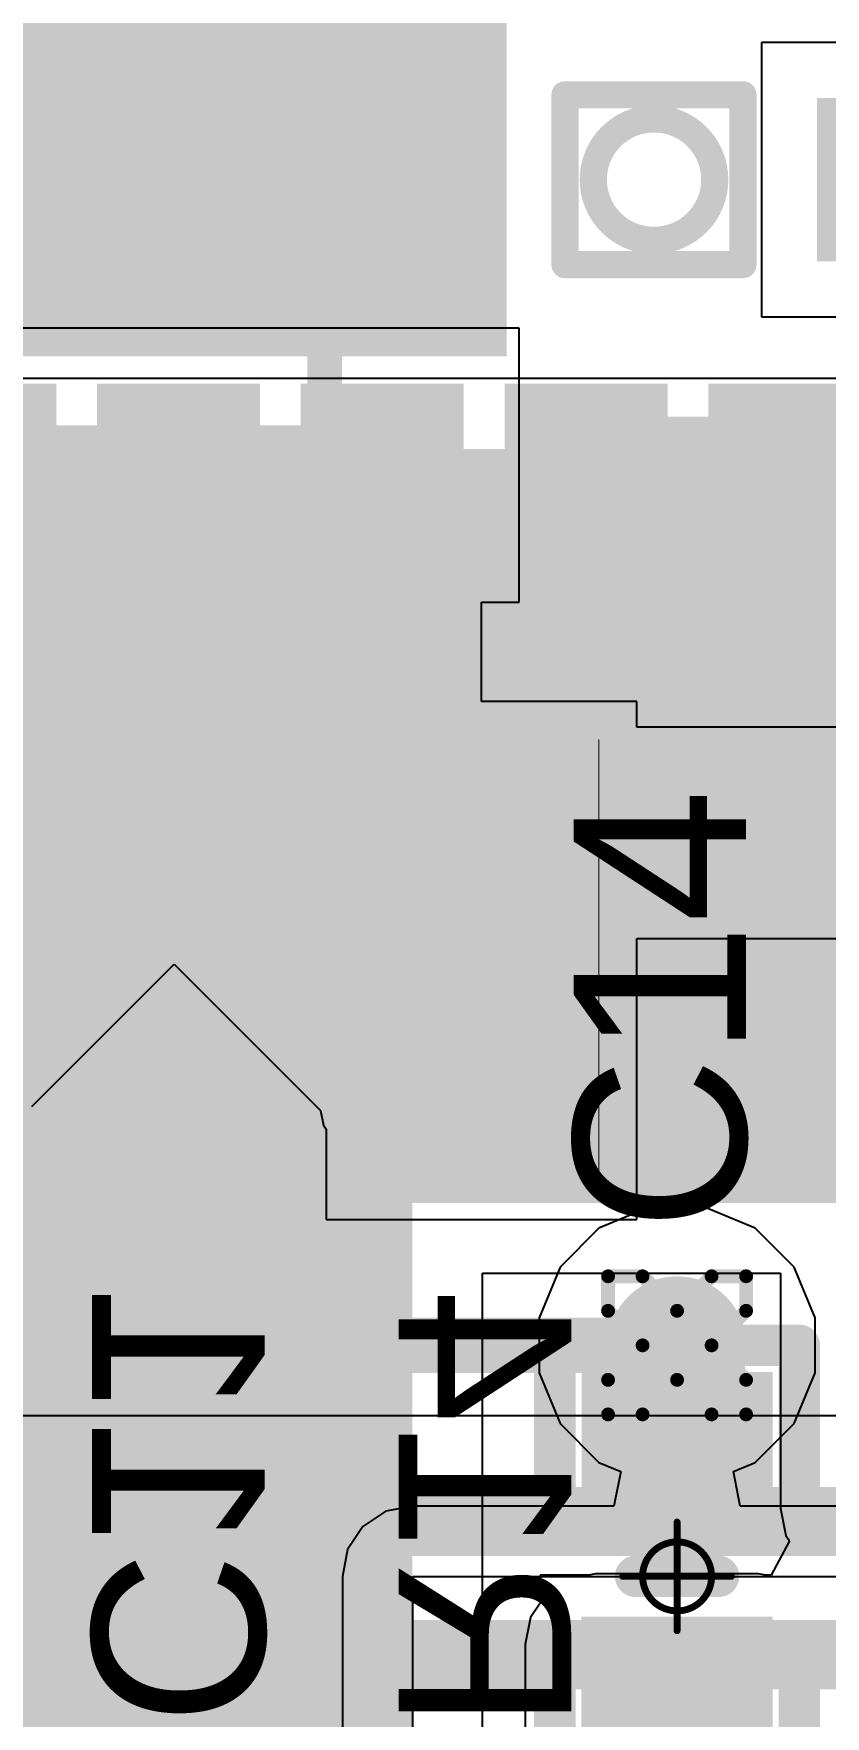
# Model space of a CAD drawing. Header units: inches. Extents: x -0.5 to 14, y -0.2 to 4.7.
# Drawn here: x 0.2304 to 0.3451, y 1.108 to 1.3517 of the extents above; entities that cross this region are included whole.
import ezdxf

# ---------------------------------------------------------------- set-up
doc = ezdxf.new("R2010")
doc.units = ezdxf.units.IN
doc.header["$MEASUREMENT"] = 0
for name, color, linetype in [('Bottom Layer', 5, 'Continuous'), ('Bottom Overlay', 54, 'Continuous'), ('Bottom Paste', 16, 'Continuous'), ('Bottom Solder', 6, 'Continuous'), ('Drill Drawing', 1, 'Continuous'), ('GND', 16, 'Continuous'), ('Mechanical 15', 56, 'Continuous'), ('POWER', 76, 'Continuous'), ('Top Layer', 1, 'Continuous'), ('Top Overlay', 2, 'Continuous'), ('Top Paste', 8, 'Continuous'), ('Top Solder', 216, 'Continuous'), ('Via Holes', 16, 'Continuous')]:
    doc.layers.add(name, color=color, linetype=linetype)
doc.styles.add('Arial', font='', dxfattribs={"height": 0.2})
doc.styles.get('Arial').set_extended_font_data('Arial')

# ---------------------------------------------------------------- blocks, each defined once
blk = doc.blocks.new('R___0402_B_4')
at = {"layer": 'Bottom Layer'}
for points in [[(-0.0095, 0.0125), (-0.0095, -0.0125), (-0.0275, -0.0125), (-0.0275, 0.0125)], [(0.0275, 0.0125), (0.0275, -0.0125), (0.0095, -0.0125), (0.0095, 0.0125)]]:
    blk.add_hatch(color=5, dxfattribs=at).paths.add_polyline_path(points)
at = {"layer": 'Bottom Paste'}
for points in [[(-0.0095, 0.0125), (-0.0095, -0.0125), (-0.0275, -0.0125), (-0.0275, 0.0125)], [(0.0275, 0.0125), (0.0275, -0.0125), (0.0095, -0.0125), (0.0095, 0.0125)]]:
    blk.add_hatch(color=16, dxfattribs=at).paths.add_polyline_path(points)
at = {"layer": 'Bottom Solder'}
for points in [[(-0.00733, 0.01467), (-0.00733, -0.01467), (-0.02967, -0.01467), (-0.02967, 0.01467)], [(0.02967, 0.01467), (0.02967, -0.01467), (0.00733, -0.01467), (0.00733, 0.01467)]]:
    blk.add_hatch(color=6, dxfattribs=at).paths.add_polyline_path(points)
at = {"layer": 'Bottom Overlay'}
for points in [[(0.031, 0.016, 0.005, 0.005, 0), (-0.031, 0.016, 0.005, 0.005, 0)], [(-0.031, -0.016, 0.005, 0.005, 0), (-0.031, 0.016, 0.005, 0.005, 0)], [(0.032, 0.017, 0.000127, 0.000127, 0), (-0.032, 0.017, 0.000127, 0.000127, 0)], [(0.031, -0.016, 0.005, 0.005, 0), (0.031, 0.016, 0.005, 0.005, 0)], [(0.031, -0.016, 0.005, 0.005, 0), (-0.031, -0.016, 0.005, 0.005, 0)]]:
    blk.add_lwpolyline(points, format="xyseb", dxfattribs=at)
for points in [[(-0.03225, 0.016, 0.0025, 0.0025, 1), (-0.02975, 0.016, 0.0025, 0.0025, 1)], [(-0.03225, 0.016, 0.0025, 0.0025, 1), (-0.02975, 0.016, 0.0025, 0.0025, 1)], [(-0.03203, 0.017, 0.0000635, 0.0000635, 1), (-0.03197, 0.017, 0.0000635, 0.0000635, 1)], [(0.02975, 0.016, 0.0025, 0.0025, 1), (0.03225, 0.016, 0.0025, 0.0025, 1)], [(0.02975, 0.016, 0.0025, 0.0025, 1), (0.03225, 0.016, 0.0025, 0.0025, 1)], [(0.03197, 0.017, 0.0000635, 0.0000635, 1), (0.03203, 0.017, 0.0000635, 0.0000635, 1)], [(-0.03225, -0.016, 0.0025, 0.0025, 1), (-0.02975, -0.016, 0.0025, 0.0025, 1)], [(-0.03225, -0.016, 0.0025, 0.0025, 1), (-0.02975, -0.016, 0.0025, 0.0025, 1)], [(0.02975, -0.016, 0.0025, 0.0025, 1), (0.03225, -0.016, 0.0025, 0.0025, 1)], [(0.02975, -0.016, 0.0025, 0.0025, 1), (0.03225, -0.016, 0.0025, 0.0025, 1)]]:
    blk.add_lwpolyline(points, format="xyseb", close=True, dxfattribs=at)
blk = doc.blocks.new('C_0402_L_B_9')
at = {"layer": 'Bottom Layer'}
for points in [[(-0.02559, 0.00984), (-0.00984, 0.00984), (-0.00984, -0.00984), (-0.02559, -0.00984)], [(0.00984, 0.00984), (0.02559, 0.00984), (0.02559, -0.00984), (0.00984, -0.00984)]]:
    blk.add_hatch(color=5, dxfattribs=at).paths.add_polyline_path(points)
at = {"layer": 'Bottom Paste'}
for points in [[(-0.02559, 0.00984), (-0.00984, 0.00984), (-0.00984, -0.00984), (-0.02559, -0.00984)], [(0.00984, 0.00984), (0.02559, 0.00984), (0.02559, -0.00984), (0.00984, -0.00984)]]:
    blk.add_hatch(color=16, dxfattribs=at).paths.add_polyline_path(points)
at = {"layer": 'Bottom Solder'}
for points in [[(-0.02959, 0.01384), (-0.00584, 0.01384), (-0.00584, -0.01384), (-0.02959, -0.01384)], [(0.00584, 0.01384), (0.02959, 0.01384), (0.02959, -0.01384), (0.00584, -0.01384)]]:
    blk.add_hatch(color=6, dxfattribs=at).paths.add_polyline_path(points)
at = {"layer": 'Bottom Overlay'}
for points in [[(-0.03346, 0.01771, 0.006, 0.006, 0), (-0.03345, 0.01772, 0.006, 0.006, 0)], [(-0.01, 0.01771, 0.006, 0.006, 0), (-0.03346, 0.01771, 0.006, 0.006, 0)], [(-0.03346, -0.01772, 0.006, 0.006, 0), (-0.03346, 0.01771, 0.006, 0.006, 0)], [(0.03346, 0.01771, 0.006, 0.006, 0), (0.01, 0.01771, 0.006, 0.006, 0)], [(0.03346, -0.01772, 0.006, 0.006, 0), (0.03346, 0.01772, 0.006, 0.006, 0)], [(0, -0.006, 0.006, 0.006, 0), (0, 0.006, 0.006, 0.006, 0)], [(-0.01, -0.01772, 0.006, 0.006, 0), (-0.03346, -0.01772, 0.006, 0.006, 0)], [(0.03346, -0.01772, 0.006, 0.006, 0), (0.01, -0.01772, 0.006, 0.006, 0)]]:
    blk.add_lwpolyline(points, format="xyseb", dxfattribs=at)
for points in [[(-0.03496, 0.01771, 0.003, 0.003, 1), (-0.03196, 0.01771, 0.003, 0.003, 1)], [(-0.03496, 0.01771, 0.003, 0.003, 1), (-0.03196, 0.01771, 0.003, 0.003, 1)], [(-0.03496, 0.01771, 0.003, 0.003, 1), (-0.03196, 0.01771, 0.003, 0.003, 1)], [(-0.03495, 0.01772, 0.003, 0.003, 1), (-0.03195, 0.01772, 0.003, 0.003, 1)], [(-0.0115, 0.01771, 0.003, 0.003, 1), (-0.0085, 0.01771, 0.003, 0.003, 1)], [(0.0085, 0.01771, 0.003, 0.003, 1), (0.0115, 0.01771, 0.003, 0.003, 1)], [(0.03196, 0.01772, 0.003, 0.003, 1), (0.03496, 0.01772, 0.003, 0.003, 1)], [(0.03196, 0.01771, 0.003, 0.003, 1), (0.03496, 0.01771, 0.003, 0.003, 1)], [(-0.0015, 0.006, 0.003, 0.003, 1), (0.0015, 0.006, 0.003, 0.003, 1)], [(-0.0015, -0.006, 0.003, 0.003, 1), (0.0015, -0.006, 0.003, 0.003, 1)], [(-0.03496, -0.01772, 0.003, 0.003, 1), (-0.03196, -0.01772, 0.003, 0.003, 1)], [(-0.03496, -0.01772, 0.003, 0.003, 1), (-0.03196, -0.01772, 0.003, 0.003, 1)], [(-0.0115, -0.01772, 0.003, 0.003, 1), (-0.0085, -0.01772, 0.003, 0.003, 1)], [(0.0085, -0.01772, 0.003, 0.003, 1), (0.0115, -0.01772, 0.003, 0.003, 1)], [(0.03196, -0.01772, 0.003, 0.003, 1), (0.03496, -0.01772, 0.003, 0.003, 1)], [(0.03196, -0.01772, 0.003, 0.003, 1), (0.03496, -0.01772, 0.003, 0.003, 1)]]:
    blk.add_lwpolyline(points, format="xyseb", close=True, dxfattribs=at)
blk = doc.blocks.new('VL53L5CXV0GC_1_B_22')
at = {"layer": 'Bottom Layer'}
for points in [[(-0.09842, 0.05118), (-0.07874, 0.05118), (-0.07874, 0.03149), (-0.09842, 0.03149)], [(-0.06889, 0.05118), (-0.04921, 0.05118), (-0.04921, 0.03149), (-0.06889, 0.03149)], [(-0.03937, 0.05118), (-0.01969, 0.05118), (-0.01969, 0.03149), (-0.03937, 0.03149)], [(-0.00984, 0.05118), (0.00984, 0.05118), (0.00984, 0.03149), (-0.00984, 0.03149)], [(0.01969, 0.05118), (0.03937, 0.05118), (0.03937, 0.03149), (0.01969, 0.03149)], [(-0.04559, 0.02362), (0.04559, 0.02362), (0.04559, -0.02363), (-0.04559, -0.02363)]]:
    blk.add_hatch(color=5, dxfattribs=at).paths.add_polyline_path(points)
at = {"layer": 'Bottom Paste'}
for points in [[(-0.09842, 0.05118), (-0.07874, 0.05118), (-0.07874, 0.03149), (-0.09842, 0.03149)], [(-0.06889, 0.05118), (-0.04921, 0.05118), (-0.04921, 0.03149), (-0.06889, 0.03149)], [(-0.03937, 0.05118), (-0.01969, 0.05118), (-0.01969, 0.03149), (-0.03937, 0.03149)], [(-0.00984, 0.05118), (0.00984, 0.05118), (0.00984, 0.03149), (-0.00984, 0.03149)], [(0.01969, 0.05118), (0.03937, 0.05118), (0.03937, 0.03149), (0.01969, 0.03149)], [(-0.04559, 0.02362), (0.04559, 0.02362), (0.04559, -0.02363), (-0.04559, -0.02363)]]:
    blk.add_hatch(color=16, dxfattribs=at).paths.add_polyline_path(points)
at = {"layer": 'Bottom Solder'}
for points in [[(-0.10039, 0.05315), (-0.07677, 0.05315), (-0.07677, 0.02952), (-0.10039, 0.02952)], [(-0.07086, 0.05315), (-0.04724, 0.05315), (-0.04724, 0.02952), (-0.07086, 0.02952)], [(-0.04134, 0.05315), (-0.01772, 0.05315), (-0.01772, 0.02952), (-0.04134, 0.02952)], [(-0.01181, 0.05315), (0.01181, 0.05315), (0.01181, 0.02952), (-0.01181, 0.02952)], [(0.01772, 0.05315), (0.04134, 0.05315), (0.04134, 0.02952), (0.01772, 0.02952)], [(-0.04756, 0.02559), (0.04756, 0.02559), (0.04756, -0.0256), (-0.04756, -0.0256)], [(-0.11614, 0.01181), (-0.09252, 0.01181), (-0.09252, -0.01182), (-0.11614, -0.01182)]]:
    blk.add_hatch(color=6, dxfattribs=at).paths.add_polyline_path(points)
at = {"layer": 'Bottom Overlay'}
for points in [[(-0.08179, 0.0123, 0.00394, 0.00394, 0), (-0.08179, -0.0123, 0.00394, 0.00394, 0)], [(-0.056, 0.0123, 0.00394, 0.00394, 0), (-0.08179, 0.0123, 0.00394, 0.00394, 0)], [(-0.056, 0.0123, 0.00394, 0.00394, 0), (-0.056, -0.0123, 0.00394, 0.00394, 0)], [(-0.056, -0.0123, 0.00394, 0.00394, 0), (-0.08179, -0.0123, 0.00394, 0.00394, 0)]]:
    blk.add_lwpolyline(points, format="xyseb", dxfattribs=at)
for points in [[(-0.08277, 0.0123, 0.00197, 0.00197, 1), (-0.08081, 0.0123, 0.00197, 0.00197, 1)], [(-0.08277, 0.0123, 0.00197, 0.00197, 1), (-0.08081, 0.0123, 0.00197, 0.00197, 1)], [(-0.05698, 0.0123, 0.00197, 0.00197, 1), (-0.05502, 0.0123, 0.00197, 0.00197, 1)], [(-0.05698, 0.0123, 0.00197, 0.00197, 1), (-0.05502, 0.0123, 0.00197, 0.00197, 1)], [(-0.0601, -0.00001, 0.00394, 0.00394, 1), (-0.0777, -0.00001, 0.00394, 0.00394, 1)], [(-0.07868, -0.00001, 0.00197, 0.00197, 1), (-0.07672, -0.00001, 0.00197, 0.00197, 1)], [(-0.06108, -0.00001, 0.00197, 0.00197, 1), (-0.05912, -0.00001, 0.00197, 0.00197, 1)], [(-0.08277, -0.0123, 0.00197, 0.00197, 1), (-0.08081, -0.0123, 0.00197, 0.00197, 1)], [(-0.08277, -0.0123, 0.00197, 0.00197, 1), (-0.08081, -0.0123, 0.00197, 0.00197, 1)], [(-0.05698, -0.0123, 0.00197, 0.00197, 1), (-0.05502, -0.0123, 0.00197, 0.00197, 1)], [(-0.05698, -0.0123, 0.00197, 0.00197, 1), (-0.05502, -0.0123, 0.00197, 0.00197, 1)]]:
    blk.add_lwpolyline(points, format="xyseb", close=True, dxfattribs=at)
blk = doc.blocks.new('VLS5045EX_3R3N_24')
at = {"layer": 'Top Layer'}
for points in [[(-0.10236, 0.08268), (-0.03937, 0.08268), (-0.03937, -0.08268), (-0.10236, -0.08268)], [(0.03937, 0.08268), (0.10236, 0.08268), (0.10236, -0.08268), (0.03937, -0.08268)]]:
    blk.add_hatch(color=1, dxfattribs=at).paths.add_polyline_path(points)
at = {"layer": 'Top Paste'}
for points in [[(-0.10236, 0.08268), (-0.03937, 0.08268), (-0.03937, -0.08268), (-0.10236, -0.08268)], [(0.03937, 0.08268), (0.10236, 0.08268), (0.10236, -0.08268), (0.03937, -0.08268)]]:
    blk.add_hatch(color=8, dxfattribs=at).paths.add_polyline_path(points)
at = {"layer": 'Top Solder'}
for points in [[(-0.10636, 0.08668), (-0.03537, 0.08668), (-0.03537, -0.08668), (-0.10636, -0.08668)], [(0.03537, 0.08668), (0.10636, 0.08668), (0.10636, -0.08668), (0.03537, -0.08668)]]:
    blk.add_hatch(color=216, dxfattribs=at).paths.add_polyline_path(points)
at = {"layer": 'Top Overlay'}
for points in [[(-0.1, 0.101, 0.005, 0.005, 0), (0.1, 0.101, 0.005, 0.005, 0)], [(-0.1, 0.091, 0.005, 0.005, 0), (-0.1, 0.101, 0.005, 0.005, 0)], [(0.1, 0.091, 0.005, 0.005, 0), (0.1, 0.101, 0.005, 0.005, 0)], [(-0.1, -0.101, 0.005, 0.005, 0), (-0.1, -0.091, 0.005, 0.005, 0)], [(0.1, -0.101, 0.005, 0.005, 0), (0.1, -0.091, 0.005, 0.005, 0)], [(-0.1, -0.101, 0.005, 0.005, 0), (0.1, -0.101, 0.005, 0.005, 0)]]:
    blk.add_lwpolyline(points, format="xyseb", dxfattribs=at)
for points in [[(-0.10125, 0.101, 0.0025, 0.0025, 1), (-0.09875, 0.101, 0.0025, 0.0025, 1)], [(-0.10125, 0.101, 0.0025, 0.0025, 1), (-0.09875, 0.101, 0.0025, 0.0025, 1)], [(0.09875, 0.101, 0.0025, 0.0025, 1), (0.10125, 0.101, 0.0025, 0.0025, 1)], [(0.09875, 0.101, 0.0025, 0.0025, 1), (0.10125, 0.101, 0.0025, 0.0025, 1)], [(-0.10125, 0.091, 0.0025, 0.0025, 1), (-0.09875, 0.091, 0.0025, 0.0025, 1)], [(0.09875, 0.091, 0.0025, 0.0025, 1), (0.10125, 0.091, 0.0025, 0.0025, 1)], [(-0.10125, -0.091, 0.0025, 0.0025, 1), (-0.09875, -0.091, 0.0025, 0.0025, 1)], [(0.09875, -0.091, 0.0025, 0.0025, 1), (0.10125, -0.091, 0.0025, 0.0025, 1)], [(-0.10125, -0.101, 0.0025, 0.0025, 1), (-0.09875, -0.101, 0.0025, 0.0025, 1)], [(-0.10125, -0.101, 0.0025, 0.0025, 1), (-0.09875, -0.101, 0.0025, 0.0025, 1)], [(0.09875, -0.101, 0.0025, 0.0025, 1), (0.10125, -0.101, 0.0025, 0.0025, 1)], [(0.09875, -0.101, 0.0025, 0.0025, 1), (0.10125, -0.101, 0.0025, 0.0025, 1)]]:
    blk.add_lwpolyline(points, format="xyseb", close=True, dxfattribs=at)
blk = doc.blocks.new('C_0402_L_41')
at = {"layer": 'Top Layer'}
for points in [[(-0.02559, 0.00984), (-0.00984, 0.00984), (-0.00984, -0.00984), (-0.02559, -0.00984)], [(0.00984, 0.00984), (0.02559, 0.00984), (0.02559, -0.00985), (0.00984, -0.00985)]]:
    blk.add_hatch(color=1, dxfattribs=at).paths.add_polyline_path(points)
at = {"layer": 'Top Paste'}
for points in [[(-0.02559, 0.00984), (-0.00984, 0.00984), (-0.00984, -0.00984), (-0.02559, -0.00984)], [(0.00984, 0.00984), (0.02559, 0.00984), (0.02559, -0.00985), (0.00984, -0.00985)]]:
    blk.add_hatch(color=8, dxfattribs=at).paths.add_polyline_path(points)
at = {"layer": 'Top Solder'}
for points in [[(-0.02959, 0.01384), (-0.00584, 0.01384), (-0.00584, -0.01384), (-0.02959, -0.01384)], [(0.00584, 0.01384), (0.02959, 0.01384), (0.02959, -0.01385), (0.00584, -0.01385)]]:
    blk.add_hatch(color=216, dxfattribs=at).paths.add_polyline_path(points)
at = {"layer": 'Mechanical 15'}
for points in [[(0, -0.00787, 0.001, 0.001, 0), (0, 0.00787, 0.001, 0.001, 0)], [(0.00787, 0, 0.001, 0.001, 0), (-0.00787, 0, 0.001, 0.001, 0)]]:
    blk.add_lwpolyline(points, format="xyseb", dxfattribs=at)
for points in [[(-0.00025, 0.00787, 0.0005, 0.0005, 1), (0.00025, 0.00787, 0.0005, 0.0005, 1)], [(0.005, 0, 0.001, 0.001, 1), (-0.005, 0, 0.001, 0.001, 1)], [(-0.00812, 0, 0.0005, 0.0005, 1), (-0.00762, 0, 0.0005, 0.0005, 1)], [(-0.00525, 0, 0.0005, 0.0005, 1), (-0.00475, 0, 0.0005, 0.0005, 1)], [(0.00475, 0, 0.0005, 0.0005, 1), (0.00525, 0, 0.0005, 0.0005, 1)], [(0.00762, 0, 0.0005, 0.0005, 1), (0.00812, 0, 0.0005, 0.0005, 1)], [(-0.00025, -0.00787, 0.0005, 0.0005, 1), (0.00025, -0.00787, 0.0005, 0.0005, 1)]]:
    blk.add_lwpolyline(points, format="xyseb", close=True, dxfattribs=at)
at = {"layer": 'Top Overlay'}
for points in [[(-0.01, 0.01771, 0.006, 0.006, 0), (-0.03346, 0.01771, 0.006, 0.006, 0)], [(-0.03346, -0.01771, 0.006, 0.006, 0), (-0.03346, 0.01771, 0.006, 0.006, 0)], [(0.03346, 0.01771, 0.006, 0.006, 0), (0.01, 0.01771, 0.006, 0.006, 0)], [(0.03346, -0.01772, 0.006, 0.006, 0), (0.03346, 0.01771, 0.006, 0.006, 0)], [(0, -0.006, 0.006, 0.006, 0), (0, 0.006, 0.006, 0.006, 0)], [(-0.01, -0.01771, 0.006, 0.006, 0), (-0.03346, -0.01771, 0.006, 0.006, 0)], [(-0.03345, -0.01772, 0.006, 0.006, 0), (-0.03346, -0.01771, 0.006, 0.006, 0)], [(0.03346, -0.01771, 0.006, 0.006, 0), (0.01, -0.01771, 0.006, 0.006, 0)]]:
    blk.add_lwpolyline(points, format="xyseb", dxfattribs=at)
for points in [[(-0.03496, 0.01771, 0.003, 0.003, 1), (-0.03196, 0.01771, 0.003, 0.003, 1)], [(-0.03496, 0.01771, 0.003, 0.003, 1), (-0.03196, 0.01771, 0.003, 0.003, 1)], [(-0.0115, 0.01771, 0.003, 0.003, 1), (-0.0085, 0.01771, 0.003, 0.003, 1)], [(0.0085, 0.01771, 0.003, 0.003, 1), (0.0115, 0.01771, 0.003, 0.003, 1)], [(0.03196, 0.01771, 0.003, 0.003, 1), (0.03496, 0.01771, 0.003, 0.003, 1)], [(0.03196, 0.01771, 0.003, 0.003, 1), (0.03496, 0.01771, 0.003, 0.003, 1)], [(-0.0015, 0.006, 0.003, 0.003, 1), (0.0015, 0.006, 0.003, 0.003, 1)], [(-0.0015, -0.006, 0.003, 0.003, 1), (0.0015, -0.006, 0.003, 0.003, 1)], [(-0.03496, -0.01771, 0.003, 0.003, 1), (-0.03196, -0.01771, 0.003, 0.003, 1)], [(-0.03496, -0.01771, 0.003, 0.003, 1), (-0.03196, -0.01771, 0.003, 0.003, 1)], [(-0.03496, -0.01771, 0.003, 0.003, 1), (-0.03196, -0.01771, 0.003, 0.003, 1)], [(-0.03495, -0.01772, 0.003, 0.003, 1), (-0.03195, -0.01772, 0.003, 0.003, 1)], [(-0.0115, -0.01771, 0.003, 0.003, 1), (-0.0085, -0.01771, 0.003, 0.003, 1)], [(0.0085, -0.01771, 0.003, 0.003, 1), (0.0115, -0.01771, 0.003, 0.003, 1)], [(0.03196, -0.01771, 0.003, 0.003, 1), (0.03496, -0.01771, 0.003, 0.003, 1)], [(0.03196, -0.01772, 0.003, 0.003, 1), (0.03496, -0.01772, 0.003, 0.003, 1)]]:
    blk.add_lwpolyline(points, format="xyseb", close=True, dxfattribs=at)

msp = doc.modelspace()

# ---------------------------------------------------------------- hatches: boundary and pattern name
at = {"layer": 'Bottom Layer'}
h = msp.add_hatch(color=5, dxfattribs=at)
edge = h.paths.add_edge_path()
edge.add_arc((0.3236, 1.16177), 0.01, 0, 360)
at = {"layer": 'GND'}
h = msp.add_hatch(color=16, dxfattribs=at)
edge = h.paths.add_edge_path()
edge.add_arc((0.3236, 1.16177), 0.01, 0, 360)
at = {"layer": 'POWER'}
h = msp.add_hatch(color=76, dxfattribs=at)
edge = h.paths.add_edge_path()
edge.add_arc((0.3236, 1.16177), 0.01, 0, 360)
at = {"layer": 'Top Layer'}
for points in [[(0.21179, 1.10264), (0.28524, 1.10264), (0.28524, 1.29161), (0.21179, 1.29161)], [(0.21529, 1.1824), (0.38318, 1.1824), (0.38318, 1.29161), (0.21529, 1.29161)], [(0.26196, 1.0318), (0.28524, 1.0318), (0.28524, 1.29161), (0.26196, 1.29161)], [(0.31376, 1.13815), (0.33344, 1.13815), (0.33344, 1.16177), (0.31376, 1.16177)], [(0.31179, 1.0318), (0.33541, 1.0318), (0.33541, 1.11847), (0.31179, 1.11847)]]:
    msp.add_hatch(color=1, dxfattribs=at).paths.add_polyline_path(points)
h = msp.add_hatch(color=1, dxfattribs=at)
edge = h.paths.add_edge_path()
edge.add_arc((0.3236, 1.16177), 0.01, 0, 360)
at = {"layer": 'Via Holes'}
h = msp.add_hatch(color=7, dxfattribs=at)
edge = h.paths.add_edge_path()
edge.add_arc((0.3236, 1.16177), 0.005, 0, 360)

# ---------------------------------------------------------------- linework, layer by layer
at = {"layer": 'Bottom Layer'}
for p, q in [((0.37554, 1.35044), (0.33585, 1.35044)), ((0.33585, 1.35044), (0.33585, 1.31075)), ((0.30074, 1.3091), (0.20199, 1.3091)), ((0.30074, 1.26941), (0.30074, 1.3091)), ((0.33585, 1.31075), (0.37554, 1.31075)), ((0.29527, 1.255), (0.29527, 1.26941)), ((0.29527, 1.26941), (0.30074, 1.26941)), ((0.31775, 1.255), (0.29527, 1.255)), ((0.31775, 1.25129), (0.31775, 1.255)), ((0.4521, 1.25129), (0.31775, 1.25129)), ((0.31775, 1.18), (0.31775, 1.22071)), ((0.31775, 1.22071), (0.40965, 1.22071)), ((0.2301, 1.19637), (0.25072, 1.21699)), ((0.25072, 1.21699), (0.27193, 1.19577)), ((0.27193, 1.19577), (0.27235, 1.19367)), ((0.27235, 1.19367), (0.27275, 1.19307)), ((0.27275, 1.19307), (0.27275, 1.18)), ((0.27275, 1.18), (0.31775, 1.18)), ((0.34757, 1.15155), (0.20855, 1.15155))]:
    msp.add_line(p, q, dxfattribs=at)
for points in [[(0.25136, 1.23637, 0.015, 0.015, 0), (0.25136, 1.28926, 0.015, 0.015, 0)], [(0.27997, 1.28833, 0.01, 0.01, 0), (0.28089, 1.28926, 0.01, 0.01, 0)], [(0.31041, 1.28879, 0.015, 0.015, 0), (0.44421, 1.28879, 0.015, 0.015, 0)], [(0.27997, 1.24778, 0.01, 0.01, 0), (0.27997, 1.28833, 0.01, 0.01, 0)], [(0.27997, 1.24778, 0.01, 0.01, 0), (0.28875, 1.239, 0.01, 0.01, 0)], [(0.25136, 1.236, 0.015, 0.015, 0), (0.25333, 1.236, 0.015, 0.015, 0)], [(0.25333, 1.236, 0.01, 0.01, 0), (0.28883, 1.2005, 0.01, 0.01, 0)], [(0.29525, 1.236, 0.01, 0.01, 0), (0.45843, 1.236, 0.01, 0.01, 0)], [(0.24749, 1.23213, 0.008, 0.008, 0), (0.25136, 1.236, 0.008, 0.008, 0)], [(0.2111, 1.199, 0.01, 0.01, 0), (0.24422, 1.23213, 0.01, 0.01, 0)], [(0.24422, 1.23213, 0.008, 0.008, 0), (0.24749, 1.23213, 0.008, 0.008, 0)], [(0.28883, 1.2005, 0.015, 0.015, 0), (0.29375, 1.2005, 0.015, 0.015, 0)], [(0.29375, 1.2005, 0.015, 0.015, 0), (0.29525, 1.199, 0.015, 0.015, 0)], [(0.25137, 1.17161, 0.008, 0.008, 0), (0.25137, 1.20057, 0.008, 0.008, 0)], [(0.25137, 1.17161, 0.008, 0.008, 0), (0.26121, 1.16177, 0.008, 0.008, 0)], [(0.26121, 1.16177, 0.008, 0.008, 0), (0.3236, 1.16177, 0.008, 0.008, 0)], [(0.11194, 1.13625, 0.01, 0.01, 0), (0.3539, 1.13625, 0.01, 0.01, 0)], [(-0.02975, 1.11697, 0.01, 0.01, 0), (0.37944, 1.11697, 0.01, 0.01, 0)]]:
    msp.add_lwpolyline(points, format="xyseb", dxfattribs=at)
for points in [[(0.24761, 1.28926, 0.0075, 0.0075, 1), (0.25511, 1.28926, 0.0075, 0.0075, 1)], [(0.27839, 1.28926, 0.005, 0.005, 1), (0.28339, 1.28926, 0.005, 0.005, 1)], [(0.30666, 1.28879, 0.0075, 0.0075, 1), (0.31416, 1.28879, 0.0075, 0.0075, 1)], [(0.27747, 1.28833, 0.005, 0.005, 1), (0.28247, 1.28833, 0.005, 0.005, 1)], [(0.27747, 1.28833, 0.005, 0.005, 1), (0.28247, 1.28833, 0.005, 0.005, 1)], [(0.27747, 1.24778, 0.005, 0.005, 1), (0.28247, 1.24778, 0.005, 0.005, 1)], [(0.27747, 1.24778, 0.005, 0.005, 1), (0.28247, 1.24778, 0.005, 0.005, 1)], [(0.24761, 1.23637, 0.0075, 0.0075, 1), (0.25511, 1.23637, 0.0075, 0.0075, 1)], [(0.24761, 1.236, 0.0075, 0.0075, 1), (0.25511, 1.236, 0.0075, 0.0075, 1)], [(0.24958, 1.236, 0.0075, 0.0075, 1), (0.25708, 1.236, 0.0075, 0.0075, 1)], [(0.28625, 1.239, 0.005, 0.005, 1), (0.29125, 1.239, 0.005, 0.005, 1)], [(0.25083, 1.236, 0.005, 0.005, 1), (0.25583, 1.236, 0.005, 0.005, 1)], [(0.29275, 1.236, 0.005, 0.005, 1), (0.29775, 1.236, 0.005, 0.005, 1)], [(0.24936, 1.236, 0.004, 0.004, 1), (0.25336, 1.236, 0.004, 0.004, 1)], [(0.24172, 1.23213, 0.005, 0.005, 1), (0.24672, 1.23213, 0.005, 0.005, 1)], [(0.24222, 1.23213, 0.004, 0.004, 1), (0.24622, 1.23213, 0.004, 0.004, 1)], [(0.24549, 1.23213, 0.004, 0.004, 1), (0.24949, 1.23213, 0.004, 0.004, 1)], [(0.24549, 1.23213, 0.004, 0.004, 1), (0.24949, 1.23213, 0.004, 0.004, 1)], [(0.28508, 1.2005, 0.0075, 0.0075, 1), (0.29258, 1.2005, 0.0075, 0.0075, 1)], [(0.29, 1.2005, 0.0075, 0.0075, 1), (0.2975, 1.2005, 0.0075, 0.0075, 1)], [(0.29, 1.2005, 0.0075, 0.0075, 1), (0.2975, 1.2005, 0.0075, 0.0075, 1)], [(0.2915, 1.199, 0.0075, 0.0075, 1), (0.299, 1.199, 0.0075, 0.0075, 1)], [(0.24937, 1.20057, 0.004, 0.004, 1), (0.25337, 1.20057, 0.004, 0.004, 1)], [(0.28633, 1.2005, 0.005, 0.005, 1), (0.29133, 1.2005, 0.005, 0.005, 1)], [(0.24937, 1.17161, 0.004, 0.004, 1), (0.25337, 1.17161, 0.004, 0.004, 1)], [(0.24937, 1.17161, 0.004, 0.004, 1), (0.25337, 1.17161, 0.004, 0.004, 1)], [(0.25921, 1.16177, 0.004, 0.004, 1), (0.26321, 1.16177, 0.004, 0.004, 1)], [(0.25921, 1.16177, 0.004, 0.004, 1), (0.26321, 1.16177, 0.004, 0.004, 1)], [(0.3216, 1.16177, 0.004, 0.004, 1), (0.3256, 1.16177, 0.004, 0.004, 1)]]:
    msp.add_lwpolyline(points, format="xyseb", close=True, dxfattribs=at)
at = {"layer": 'Drill Drawing'}
for points in [[(0.3136, 1.16677, 0.002, 0.002, 0), (0.3136, 1.17177, 0.002, 0.002, 0)], [(0.3136, 1.17177, 0.002, 0.002, 0), (0.3186, 1.17177, 0.002, 0.002, 0)], [(0.3186, 1.17177, 0.002, 0.002, 0), (0.3236, 1.16677, 0.002, 0.002, 0)], [(0.3236, 1.16677, 0.002, 0.002, 0), (0.3286, 1.17177, 0.002, 0.002, 0)], [(0.3286, 1.17177, 0.002, 0.002, 0), (0.3336, 1.17177, 0.002, 0.002, 0)], [(0.3336, 1.16677, 0.002, 0.002, 0), (0.3336, 1.17177, 0.002, 0.002, 0)], [(0.3136, 1.16677, 0.002, 0.002, 0), (0.3186, 1.16177, 0.002, 0.002, 0)], [(0.3286, 1.16177, 0.002, 0.002, 0), (0.3336, 1.16677, 0.002, 0.002, 0)], [(0.3136, 1.15677, 0.002, 0.002, 0), (0.3186, 1.16177, 0.002, 0.002, 0)], [(0.3286, 1.16177, 0.002, 0.002, 0), (0.3336, 1.15677, 0.002, 0.002, 0)], [(0.3136, 1.15177, 0.002, 0.002, 0), (0.3136, 1.15677, 0.002, 0.002, 0)], [(0.3186, 1.15177, 0.002, 0.002, 0), (0.3236, 1.15677, 0.002, 0.002, 0)], [(0.3236, 1.15677, 0.002, 0.002, 0), (0.3286, 1.15177, 0.002, 0.002, 0)], [(0.3336, 1.15177, 0.002, 0.002, 0), (0.3336, 1.15677, 0.002, 0.002, 0)], [(0.3136, 1.15177, 0.002, 0.002, 0), (0.3186, 1.15177, 0.002, 0.002, 0)], [(0.3286, 1.15177, 0.002, 0.002, 0), (0.3336, 1.15177, 0.002, 0.002, 0)]]:
    msp.add_lwpolyline(points, format="xyseb", dxfattribs=at)
for points in [[(0.3131, 1.17177, 0.001, 0.001, 1), (0.3141, 1.17177, 0.001, 0.001, 1)], [(0.3131, 1.17177, 0.001, 0.001, 1), (0.3141, 1.17177, 0.001, 0.001, 1)], [(0.3181, 1.17177, 0.001, 0.001, 1), (0.3191, 1.17177, 0.001, 0.001, 1)], [(0.3181, 1.17177, 0.001, 0.001, 1), (0.3191, 1.17177, 0.001, 0.001, 1)], [(0.3281, 1.17177, 0.001, 0.001, 1), (0.3291, 1.17177, 0.001, 0.001, 1)], [(0.3281, 1.17177, 0.001, 0.001, 1), (0.3291, 1.17177, 0.001, 0.001, 1)], [(0.3331, 1.17177, 0.001, 0.001, 1), (0.3341, 1.17177, 0.001, 0.001, 1)], [(0.3331, 1.17177, 0.001, 0.001, 1), (0.3341, 1.17177, 0.001, 0.001, 1)], [(0.3131, 1.16677, 0.001, 0.001, 1), (0.3141, 1.16677, 0.001, 0.001, 1)], [(0.3131, 1.16677, 0.001, 0.001, 1), (0.3141, 1.16677, 0.001, 0.001, 1)], [(0.3231, 1.16677, 0.001, 0.001, 1), (0.3241, 1.16677, 0.001, 0.001, 1)], [(0.3231, 1.16677, 0.001, 0.001, 1), (0.3241, 1.16677, 0.001, 0.001, 1)], [(0.3331, 1.16677, 0.001, 0.001, 1), (0.3341, 1.16677, 0.001, 0.001, 1)], [(0.3331, 1.16677, 0.001, 0.001, 1), (0.3341, 1.16677, 0.001, 0.001, 1)], [(0.3181, 1.16177, 0.001, 0.001, 1), (0.3191, 1.16177, 0.001, 0.001, 1)], [(0.3181, 1.16177, 0.001, 0.001, 1), (0.3191, 1.16177, 0.001, 0.001, 1)], [(0.3281, 1.16177, 0.001, 0.001, 1), (0.3291, 1.16177, 0.001, 0.001, 1)], [(0.3281, 1.16177, 0.001, 0.001, 1), (0.3291, 1.16177, 0.001, 0.001, 1)], [(0.3131, 1.15677, 0.001, 0.001, 1), (0.3141, 1.15677, 0.001, 0.001, 1)], [(0.3131, 1.15677, 0.001, 0.001, 1), (0.3141, 1.15677, 0.001, 0.001, 1)], [(0.3231, 1.15677, 0.001, 0.001, 1), (0.3241, 1.15677, 0.001, 0.001, 1)], [(0.3231, 1.15677, 0.001, 0.001, 1), (0.3241, 1.15677, 0.001, 0.001, 1)], [(0.3331, 1.15677, 0.001, 0.001, 1), (0.3341, 1.15677, 0.001, 0.001, 1)], [(0.3331, 1.15677, 0.001, 0.001, 1), (0.3341, 1.15677, 0.001, 0.001, 1)], [(0.3131, 1.15177, 0.001, 0.001, 1), (0.3141, 1.15177, 0.001, 0.001, 1)], [(0.3131, 1.15177, 0.001, 0.001, 1), (0.3141, 1.15177, 0.001, 0.001, 1)], [(0.3181, 1.15177, 0.001, 0.001, 1), (0.3191, 1.15177, 0.001, 0.001, 1)], [(0.3181, 1.15177, 0.001, 0.001, 1), (0.3191, 1.15177, 0.001, 0.001, 1)], [(0.3281, 1.15177, 0.001, 0.001, 1), (0.3291, 1.15177, 0.001, 0.001, 1)], [(0.3281, 1.15177, 0.001, 0.001, 1), (0.3291, 1.15177, 0.001, 0.001, 1)], [(0.3331, 1.15177, 0.001, 0.001, 1), (0.3341, 1.15177, 0.001, 0.001, 1)], [(0.3331, 1.15177, 0.001, 0.001, 1), (0.3341, 1.15177, 0.001, 0.001, 1)]]:
    msp.add_lwpolyline(points, format="xyseb", close=True, dxfattribs=at)
at = {"layer": 'POWER'}
for p, q in [((0.31962, 1.18177), (0.31227, 1.17872)), ((0.32758, 1.18177), (0.31962, 1.18177)), ((0.33493, 1.17872), (0.32758, 1.18177)), ((0.31227, 1.17872), (0.30665, 1.1731)), ((0.34056, 1.1731), (0.33493, 1.17872)), ((0.30665, 1.1731), (0.3036, 1.16575)), ((0.3436, 1.16575), (0.34056, 1.1731)), ((0.3036, 1.16575), (0.3036, 1.15779)), ((0.3436, 1.15779), (0.3436, 1.16575)), ((0.3036, 1.15779), (0.30665, 1.15044)), ((0.34056, 1.15044), (0.3436, 1.15779)), ((0.30665, 1.15044), (0.31227, 1.14481)), ((0.33493, 1.14481), (0.34056, 1.15044)), ((0.31227, 1.14481), (0.31544, 1.1435)), ((0.31544, 1.1435), (0.31444, 1.1385)), ((0.33177, 1.1435), (0.33493, 1.14481)), ((0.33276, 1.1385), (0.33177, 1.1435)), ((0.28529, 1.1385), (0.28139, 1.13773)), ((0.31444, 1.1385), (0.28529, 1.1385)), ((0.42306, 1.1385), (0.33276, 1.1385)), ((0.28139, 1.13773), (0.27808, 1.13552)), ((0.27808, 1.13552), (0.27587, 1.13221)), ((0.27587, 1.13221), (0.2751, 1.12831)), ((0.2751, 1.12831), (0.2751, 0.96699)), ((0.28529, 0.9613), (0.28529, 1.12831)), ((0.28529, 1.12831), (0.42306, 1.12831))]:
    msp.add_line(p, q, dxfattribs=at)
at = {"layer": 'Top Layer'}
for p, q in [((0.38318, 1.30181), (0.21179, 1.30181)), ((0.29543, 1.06264), (0.29543, 1.1722)), ((0.29543, 1.1722), (0.33859, 1.1722)), ((0.33859, 1.1722), (0.33859, 1.13815)), ((0.33859, 1.13815), (0.33937, 1.13424)), ((0.33989, 1.13347), (0.33722, 1.12847)), ((0.33937, 1.13424), (0.33989, 1.13347)), ((0.3108, 1.12847), (0.30376, 1.12847)), ((0.30376, 1.12847), (0.30376, 1.12444)), ((0.31179, 1.12866), (0.3108, 1.12847)), ((0.33541, 1.12866), (0.31179, 1.12866)), ((0.3364, 1.12847), (0.33541, 1.12866)), ((0.33722, 1.12847), (0.3364, 1.12847)), ((0.30376, 1.12444), (0.30237, 1.12237)), ((0.30237, 1.12237), (0.30159, 1.11847)), ((0.30159, 1.11847), (0.30159, 1.06177))]:
    msp.add_line(p, q, dxfattribs=at)

# ---------------------------------------------------------------- block references
for name, p, rotation in [('VL53L5CXV0GC_1_B_22', (0.25136, 1.33059), 180), ('C_0402_L_B_9', (0.25137, 1.21829), 270), ('R___0402_B_4', (0.29525, 1.2175), 270), ('C_0402_L_41', (0.3236, 1.12831), 270)]:
    msp.add_blockref(name, p, dxfattribs=dict(rotation=rotation))
msp.add_blockref('VLS5045EX_3R3N_24', (0.17253, 1.20832))

# ---------------------------------------------------------------- texts
at = {"layer": 'Bottom Overlay', "style": 'Arial', "text_generation_flag": 2}
for s, p in [('C11', (0.23885, 1.1067)), ('R14', (0.28326, 1.10589))]:
    msp.add_text(s, height=0.025, rotation=270, dxfattribs=at).set_placement(p)
at = {"layer": 'Top Overlay', "style": 'Arial'}
msp.add_text('C14', height=0.025, rotation=90, dxfattribs=at).set_placement((0.3336, 1.17831))

doc.saveas('drawing.dxf')
